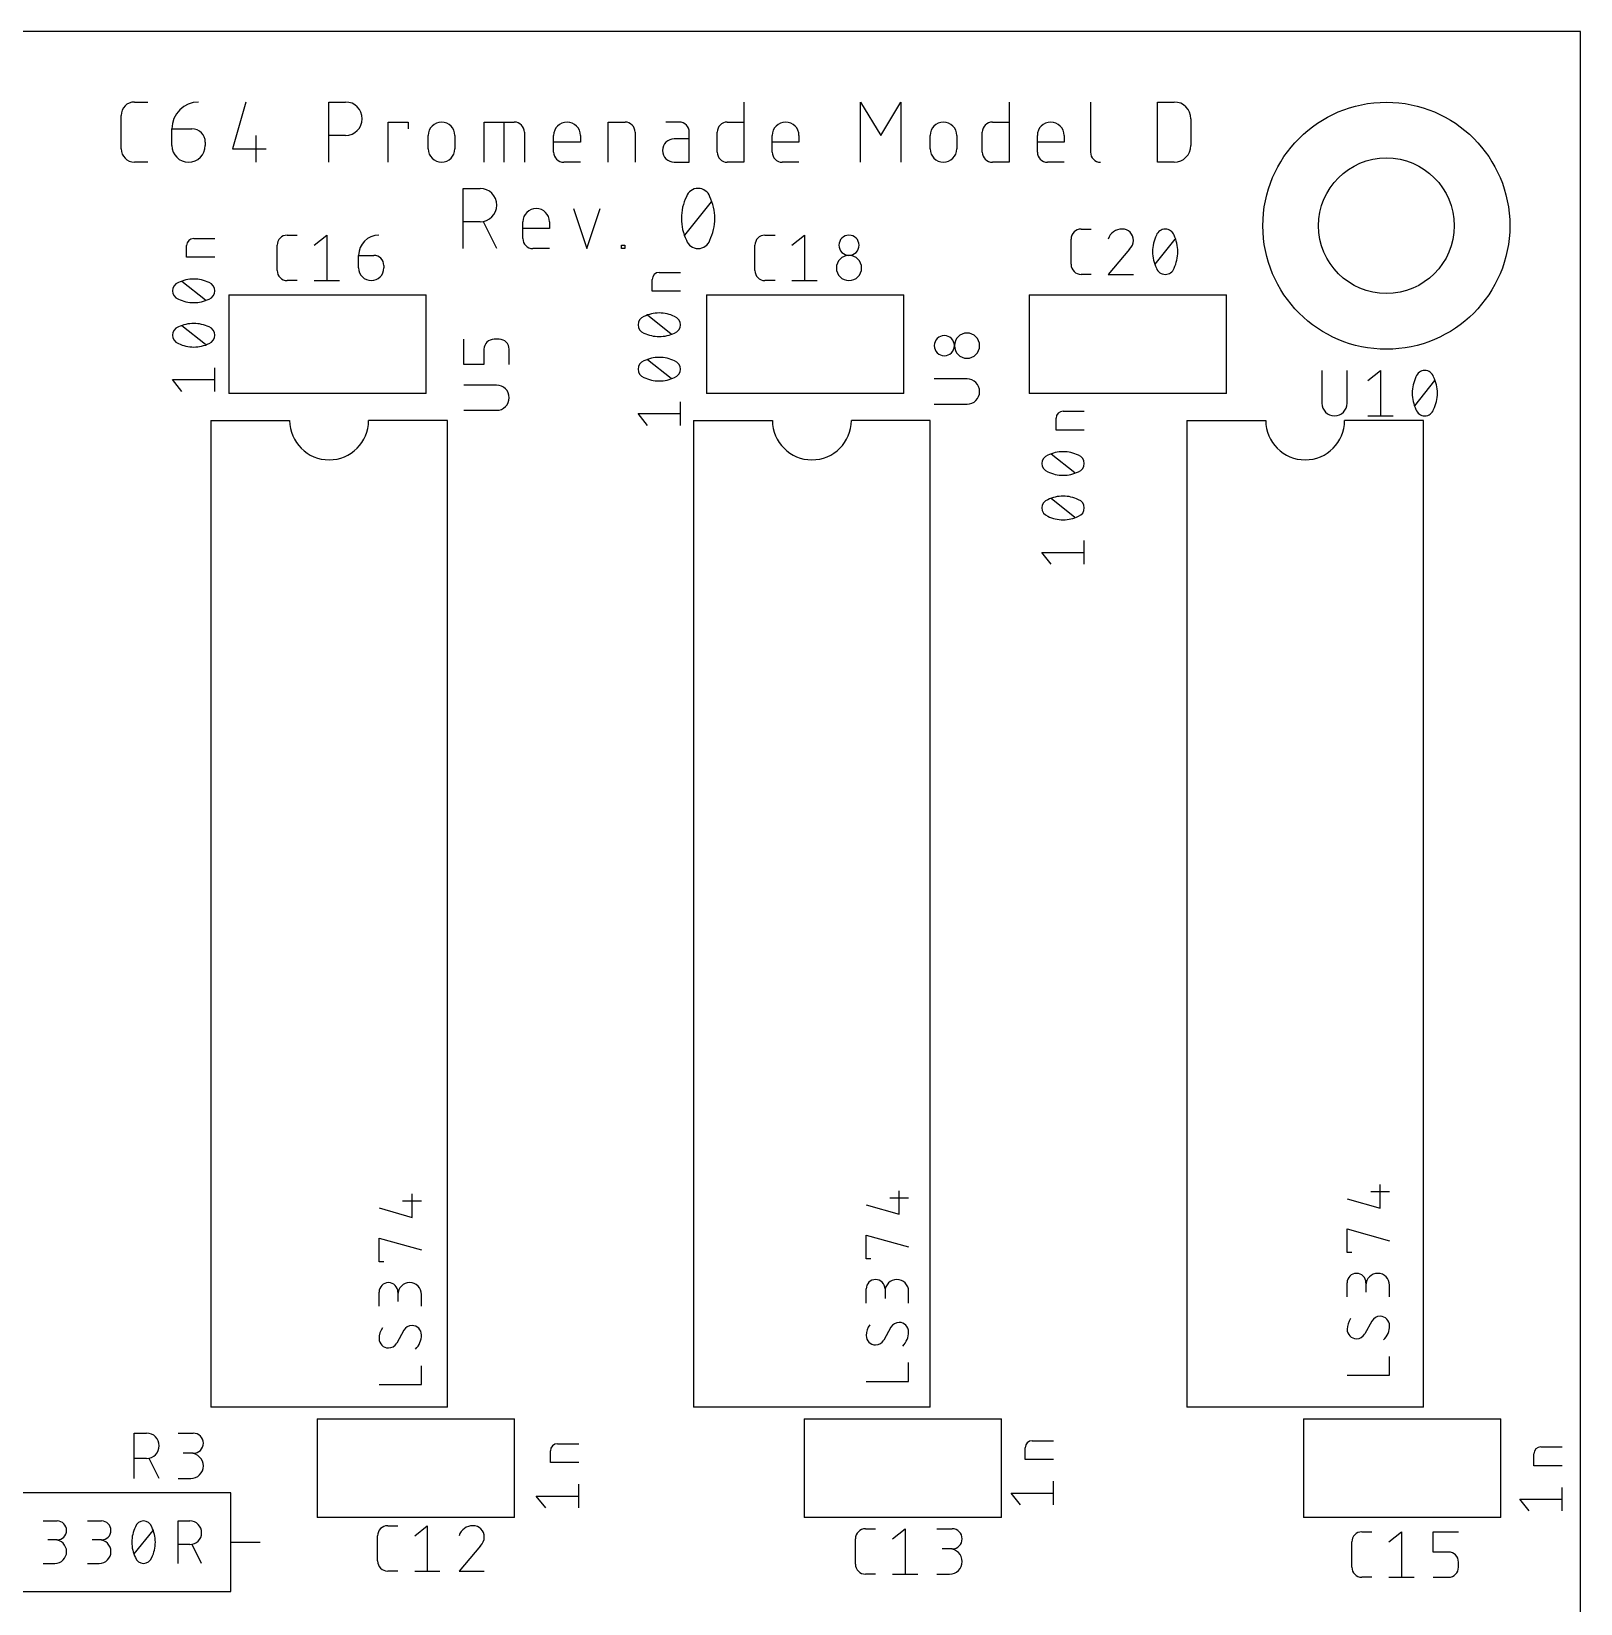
# Model space of a CAD drawing. Extents: x -7 to 100, y -12 to 128.
# Drawn here: x 60.12 to 100, y 59.54 to 100 of the extents above; entities that cross this region are included whole.
import ezdxf

# ---------------------------------------------------------------- set-up
doc = ezdxf.new("R2010")
doc.units = 0
for name, color, linetype in [('20', 30, 'CONTINUOUS'), ('21', 253, 'CONTINUOUS'), ('25', 253, 'CONTINUOUS')]:
    doc.layers.add(name, color=color, linetype=linetype)

msp = doc.modelspace()

# ---------------------------------------------------------------- linework, layer by layer
at = {"layer": '20'}
for p, q in [((100, 100), (0, 100)), ((100, 0), (100, 100))]:
    msp.add_line(p, q, dxfattribs=at)
at = {"layer": '21'}
for p, q in [((62.768, 98.1837), (63.1123, 98.1837)), ((65.6389, 98.1837), (65.2946, 96.9786)), ((67.771, 96.6343), (67.771, 98.1837)), ((67.771, 98.1837), (68.2014, 98.1837)), ((78.4605, 98.1837), (78.4605, 96.6343)), ((81.465, 96.6343), (81.465, 98.1837)), ((81.465, 98.1837), (81.9814, 97.3229)), ((81.9814, 97.3229), (82.4979, 98.1837)), ((82.4979, 98.1837), (82.4979, 96.6343)), ((85.2861, 98.1837), (85.2861, 96.6343)), ((87.3836, 98.1837), (87.3836, 96.8925)), ((89.1061, 96.6343), (89.1061, 98.1837)), ((89.1061, 98.1837), (89.5365, 98.1837)), ((62.4237, 96.9786), (62.4237, 97.8394)), ((69.2995, 96.6343), (69.2995, 97.6672)), ((69.2995, 97.6672), (69.816, 97.6672)), ((69.816, 97.6672), (69.816, 97.4951)), ((71.7736, 96.6343), (71.7736, 97.6672)), ((71.7736, 97.6672), (72.5483, 97.6672)), ((72.2901, 96.6343), (72.2901, 97.6672)), ((74.9678, 96.6343), (74.9678, 97.6672)), ((74.9678, 97.6672), (75.3982, 97.6672)), ((76.7954, 97.6672), (76.4511, 97.6672)), ((78.0301, 97.6672), (78.4605, 97.6672)), ((84.8557, 97.6672), (85.2861, 97.6672)), ((89.9669, 97.7533), (89.9669, 97.0647)), ((63.7314, 97.4951), (64.2479, 97.4951)), ((63.7314, 97.0647), (63.7314, 97.4951)), ((64.5922, 97.1508), (64.5922, 97.0647)), ((65.8971, 97.3229), (65.8971, 96.6343)), ((68.2014, 97.3229), (67.771, 97.3229)), ((70.3305, 96.9786), (70.3305, 97.3229)), ((71.0191, 97.3229), (71.0191, 96.9786)), ((72.8065, 97.409), (72.8065, 96.6343)), ((73.561, 96.8925), (73.561, 97.3229)), ((74.2496, 97.1508), (73.561, 97.1508)), ((74.2496, 97.3229), (74.2496, 97.1508)), ((75.6564, 97.409), (75.6564, 96.6343)), ((77.0537, 97.2368), (76.6663, 97.2368)), ((77.0537, 96.6343), (77.0537, 97.409)), ((77.7718, 96.8925), (77.7718, 97.409)), ((79.1882, 96.8925), (79.1882, 97.3229)), ((79.8768, 97.1508), (79.1882, 97.1508)), ((79.8768, 97.3229), (79.8768, 97.1508)), ((83.2523, 96.9786), (83.2523, 97.3229)), ((83.941, 97.3229), (83.941, 96.9786)), ((84.5975, 96.8925), (84.5975, 97.409)), ((86.0138, 96.8925), (86.0138, 97.3229)), ((86.7025, 97.1508), (86.0138, 97.1508)), ((86.7025, 97.3229), (86.7025, 97.1508)), ((65.2946, 96.9786), (66.1553, 96.9786)), ((63.1123, 96.6343), (62.768, 96.6343)), ((74.2496, 96.6343), (73.8192, 96.6343)), ((76.6663, 96.6343), (77.0537, 96.6343)), ((78.4605, 96.6343), (78.0301, 96.6343)), ((79.8768, 96.6343), (79.4464, 96.6343)), ((85.2861, 96.6343), (84.8557, 96.6343)), ((86.7025, 96.6343), (86.2721, 96.6343)), ((89.5365, 96.6343), (89.1061, 96.6343)), ((71.2343, 94.4118), (71.2343, 95.9612)), ((71.2343, 95.9612), (71.6647, 95.9612)), ((76.9357, 94.7561), (77.6243, 95.6169)), ((71.6647, 95.1004), (71.2343, 95.1004)), ((72.0951, 94.4118), (71.7508, 95.1004)), ((72.7673, 94.67), (72.7673, 95.1004)), ((73.456, 95.1004), (73.456, 94.9283)), ((74.0699, 95.4447), (74.4143, 94.4118)), ((74.4143, 94.4118), (74.7586, 95.4447)), ((73.456, 94.9283), (72.7673, 94.9283)), ((64.1117, 94.1867), (64.1117, 94.4901)), ((64.2938, 94.6721), (64.8398, 94.6721)), ((73.456, 94.4118), (73.0256, 94.4118)), ((75.3091, 94.4118), (75.3091, 94.4979)), ((75.3091, 94.4979), (75.3952, 94.4979)), ((75.3952, 94.4118), (75.3091, 94.4118)), ((75.3952, 94.4979), (75.3952, 94.4118)), ((64.8398, 94.1867), (64.1117, 94.1867)), ((64.5971, 93.0818), (63.9904, 93.5673)), ((76.0973, 93.3136), (76.0973, 93.617)), ((76.2794, 93.799), (76.8255, 93.799)), ((65.2, 93.22), (70.28, 93.22)), ((65.2, 93.22), (65.2, 90.68)), ((70.28, 90.68), (70.28, 93.22)), ((76.8255, 93.3136), (76.0973, 93.3136)), ((77.5, 93.22), (82.58, 93.22)), ((77.5, 93.22), (77.5, 90.68)), ((82.58, 90.68), (82.58, 93.22)), ((85.8, 93.22), (90.88, 93.22)), ((85.8, 93.22), (85.8, 90.68)), ((90.88, 90.68), (90.88, 93.22)), ((76.5828, 92.2087), (75.976, 92.6941)), ((64.5971, 91.9388), (63.9904, 92.4243)), ((76.5828, 91.0657), (75.976, 91.5511)), ((63.9904, 90.7352), (63.7477, 91.0385)), ((63.7477, 91.0385), (64.8398, 91.0385)), ((64.8398, 90.7352), (64.8398, 91.3419)), ((70.28, 90.68), (65.2, 90.68)), ((82.58, 90.68), (77.5, 90.68)), ((90.88, 90.68), (85.8, 90.68)), ((76.8255, 89.862), (76.8255, 90.4688)), ((86.6775, 90.2271), (87.2236, 90.2271)), ((64.732, 89.99), (64.732, 64.59)), ((64.732, 89.99), (66.764, 89.99)), ((70.828, 89.99), (68.796, 89.99)), ((70.828, 64.59), (70.828, 89.99)), ((75.976, 89.862), (75.7333, 90.1654)), ((75.7333, 90.1654), (76.8255, 90.1654)), ((77.162, 89.99), (77.162, 64.59)), ((77.162, 89.99), (79.194, 89.99)), ((83.258, 89.99), (81.226, 89.99)), ((83.258, 64.59), (83.258, 89.99)), ((86.4955, 89.7417), (86.4955, 90.0451)), ((89.862, 89.99), (89.862, 64.59)), ((89.862, 89.99), (91.894, 89.99)), ((95.958, 89.99), (93.926, 89.99)), ((95.958, 64.59), (95.958, 89.99)), ((87.2236, 89.7417), (86.4955, 89.7417)), ((86.9809, 88.6368), (86.3741, 89.1223)), ((86.9809, 87.4938), (86.3741, 87.9793)), ((86.3741, 86.2902), (86.1314, 86.5935)), ((86.1314, 86.5935), (87.2236, 86.5935)), ((87.2236, 86.2902), (87.2236, 86.8969)), ((69.9153, 69.4786), (69.9153, 70.0854)), ((82.4565, 69.558), (82.4565, 70.1647)), ((94.5963, 70.1415), (95.0817, 70.1415)), ((94.839, 69.7167), (94.839, 70.3235)), ((69.0658, 69.7213), (69.9153, 69.4786)), ((69.6726, 69.9033), (70.158, 69.9033)), ((81.607, 69.8007), (82.4565, 69.558)), ((82.2138, 69.9827), (82.6992, 69.9827)), ((93.9895, 69.9594), (94.839, 69.7167)), ((69.0658, 68.3356), (69.0658, 68.9424)), ((69.0658, 68.9424), (70.158, 68.639)), ((81.607, 68.415), (81.607, 69.0217)), ((81.607, 69.0217), (82.6992, 68.7184)), ((93.9895, 68.5737), (93.9895, 69.1805)), ((93.9895, 69.1805), (95.0817, 68.8771)), ((81.7284, 68.415), (81.607, 68.415)), ((94.1109, 68.5737), (93.9895, 68.5737)), ((69.1871, 68.3356), (69.0658, 68.3356)), ((81.607, 67.272), (81.607, 67.636)), ((82.0924, 67.636), (82.0924, 67.3933)), ((82.6992, 67.272), (82.6992, 67.5754)), ((93.9895, 67.4307), (93.9895, 67.7948)), ((94.475, 67.7948), (94.475, 67.5521)), ((95.0817, 67.4307), (95.0817, 67.7341)), ((69.0658, 67.1926), (69.0658, 67.5567)), ((69.5512, 67.5567), (69.5512, 67.3139)), ((70.158, 67.1926), (70.158, 67.496)), ((94.6266, 66.8112), (94.4446, 66.4775)), ((69.7029, 66.5731), (69.5209, 66.2394)), ((82.2441, 66.6525), (82.0621, 66.3188)), ((70.158, 65.1764), (70.158, 65.6618)), ((82.6992, 65.2558), (82.6992, 65.7412)), ((95.0817, 65.4145), (95.0817, 65.8999)), ((69.0658, 65.1764), (70.158, 65.1764)), ((81.607, 65.2558), (82.6992, 65.2558)), ((93.9895, 65.4145), (95.0817, 65.4145)), ((70.828, 64.59), (64.732, 64.59)), ((83.258, 64.59), (77.162, 64.59)), ((95.958, 64.59), (89.862, 64.59)), ((67.4688, 64.2938), (72.5487, 64.2938)), ((67.4688, 64.2938), (67.4688, 61.7538)), ((72.5487, 61.7538), (72.5487, 64.2938)), ((80.01, 64.2938), (85.09, 64.2938)), ((80.01, 64.2938), (80.01, 61.7538)), ((85.09, 61.7538), (85.09, 64.2938)), ((92.8688, 64.2938), (92.8688, 61.7538)), ((92.8688, 64.2938), (97.9488, 64.2938)), ((97.9488, 61.7538), (97.9488, 64.2938)), ((73.66, 63.6524), (74.2061, 63.6524)), ((85.7017, 63.2463), (85.7017, 63.5497)), ((85.8838, 63.7318), (86.4299, 63.7318)), ((98.9806, 63.573), (99.5267, 63.573)), ((73.478, 63.167), (73.478, 63.4704)), ((74.2061, 63.167), (73.478, 63.167)), ((86.4299, 63.2463), (85.7017, 63.2463)), ((98.7986, 63.0876), (98.7986, 63.391)), ((99.5267, 63.0876), (98.7986, 63.0876)), ((65.2463, 62.3888), (57.6263, 62.3888)), ((65.2463, 59.8488), (65.2463, 62.3888)), ((74.2061, 62.0014), (74.2061, 62.6082)), ((85.5804, 62.0808), (85.3377, 62.3842)), ((85.3377, 62.3842), (86.4299, 62.3842)), ((86.4299, 62.0808), (86.4299, 62.6876)), ((99.5267, 61.922), (99.5267, 62.5288)), ((73.3566, 62.0014), (73.1139, 62.3048)), ((73.1139, 62.3048), (74.2061, 62.3048)), ((98.6772, 61.922), (98.4345, 62.2254)), ((98.4345, 62.2254), (99.5267, 62.2254)), ((60.4139, 61.6649), (60.778, 61.6649)), ((61.5569, 61.6649), (61.921, 61.6649)), ((63.8911, 60.5727), (63.8911, 61.6649)), ((63.8911, 61.6649), (64.1945, 61.6649)), ((72.5487, 61.7538), (67.4688, 61.7538)), ((85.09, 61.7538), (80.01, 61.7538)), ((97.9488, 61.7538), (92.8688, 61.7538)), ((60.778, 61.1794), (60.5353, 61.1794)), ((61.921, 61.1794), (61.6783, 61.1794)), ((62.7606, 60.8154), (63.246, 61.4221)), ((65.2463, 61.1188), (66.0083, 61.1188)), ((64.1945, 61.0581), (63.8911, 61.0581)), ((64.4979, 60.5727), (64.2552, 61.0581)), ((60.4139, 60.5727), (60.7173, 60.5727)), ((61.5569, 60.5727), (61.8603, 60.5727)), ((57.6263, 59.8488), (65.2463, 59.8488))]:
    msp.add_line(p, q, dxfattribs=at)
for radius in [3.1789, 1.7463]:
    msp.add_circle((95, 95), radius, dxfattribs=at)
for centre, radius, start, end in [((62.768, 97.8394), 0.3443, 90.0005, 180), ((64.4201, 97.4951), 0.6886, 90.0003, 180), ((68.2014, 97.7533), 0.4304, 270, 90), ((89.5365, 97.7533), 0.4304, 0, 90), ((70.6748, 97.3229), 0.3443, 0, 180), ((72.5483, 97.409), 0.2582, 0, 90), ((73.9053, 97.3229), 0.3443, 0, 180), ((75.3982, 97.409), 0.2582, 0.0007, 90), ((76.7954, 97.409), 0.2582, 0, 90), ((78.0301, 97.409), 0.2582, 90, 180), ((79.5325, 97.3229), 0.3443, 0, 180), ((83.5966, 97.3229), 0.3443, 0, 180), ((84.8557, 97.409), 0.2582, 90, 180), ((86.3582, 97.3229), 0.3443, 0, 180), ((64.2479, 97.1508), 0.3443, 0, 90), ((76.6663, 96.9356), 0.3013, 90, 270), ((62.768, 96.9786), 0.3443, 180, 270), ((64.1618, 97.0647), 0.4304, 180, 0), ((70.6748, 96.9786), 0.3443, 180, 0), ((73.8192, 96.8925), 0.2582, 180, 270), ((78.0301, 96.8925), 0.2582, 180, 270), ((79.4464, 96.8925), 0.2582, 180, 270), ((83.5966, 96.9786), 0.3443, 180, 0), ((84.8557, 96.8925), 0.2582, 180, 270), ((86.2721, 96.8925), 0.2582, 180, 270), ((87.6418, 96.8925), 0.2582, 180, 270), ((89.5365, 97.0647), 0.4304, 270, 0), ((71.6647, 95.5308), 0.4304, 270, 90), ((77.28, 95.6427), 0.3185, 90.0001, 161.0754), ((77.28, 95.6427), 0.3185, 18.9238, 90.0001), ((78.1264, 95.1865), 1.2768, 154.0108, 180.0001), ((76.4335, 95.1865), 1.2768, 359.9999, 25.9892), ((73.1116, 95.1004), 0.3443, 0, 180), ((78.1264, 95.1865), 1.2768, 180, 205.989), ((76.4335, 95.1865), 1.2768, 334.011, 360), ((64.2938, 94.4901), 0.182, 90.001, 180), ((73.0256, 94.67), 0.2582, 180, 270), ((77.28, 94.7303), 0.3185, 198.9253, 270), ((77.28, 94.7303), 0.3185, 270, 341.0758), ((63.9722, 93.3245), 0.2245, 108.9229, 180), ((64.2938, 92.7279), 0.9001, 90.0001, 115.989), ((64.2938, 92.7279), 0.9001, 64.0111, 90), ((64.6153, 93.3245), 0.2245, 359.9998, 71.0754), ((76.2794, 93.617), 0.182, 90.001, 180), ((63.9722, 93.3245), 0.2245, 180, 251.0763), ((64.2938, 93.9212), 0.9001, 244.011, 269.9999), ((64.2938, 93.9212), 0.9001, 270, 295.9889), ((64.6153, 93.3245), 0.2245, 288.925, 359.9998), ((75.9578, 92.4514), 0.2245, 108.9229, 180), ((76.2794, 91.8547), 0.9001, 90.0001, 115.989), ((76.2794, 91.8547), 0.9001, 64.0111, 90), ((76.601, 92.4514), 0.2245, 359.9998, 71.0754), ((63.9722, 92.1815), 0.2245, 108.9229, 180), ((64.2938, 91.5849), 0.9001, 90.0001, 115.989), ((64.2938, 91.5849), 0.9001, 64.0111, 90), ((64.6153, 92.1815), 0.2245, 359.9998, 71.0754), ((75.9578, 92.4514), 0.2245, 180, 251.0763), ((76.601, 92.4514), 0.2245, 288.925, 359.9998), ((63.9722, 92.1815), 0.2245, 180, 251.0763), ((64.2938, 92.7782), 0.9001, 244.011, 269.9999), ((64.2938, 92.7782), 0.9001, 270, 295.9889), ((64.6153, 92.1815), 0.2245, 288.925, 359.9998), ((76.2794, 93.0481), 0.9001, 244.011, 269.9999), ((76.2794, 93.0481), 0.9001, 270, 295.9889), ((75.9578, 91.3084), 0.2245, 108.9229, 180), ((76.2794, 90.7117), 0.9001, 90.0001, 115.989), ((76.2794, 90.7117), 0.9001, 64.0111, 90), ((76.601, 91.3084), 0.2245, 359.9998, 71.0754), ((75.9578, 91.3084), 0.2245, 180, 251.0763), ((76.2794, 91.9051), 0.9001, 244.011, 269.9999), ((76.2794, 91.9051), 0.9001, 270, 295.9889), ((76.601, 91.3084), 0.2245, 288.925, 359.9998), ((86.6775, 90.0451), 0.182, 90.001, 180), ((67.78, 89.99), 1.016, 180, 0), ((80.21, 89.99), 1.016, 180, 0), ((92.91, 89.99), 1.016, 180, 0), ((86.3559, 88.8795), 0.2245, 108.9229, 180), ((86.6775, 88.2829), 0.9001, 90.0001, 115.989), ((86.6775, 88.2829), 0.9001, 64.0111, 90), ((86.9991, 88.8795), 0.2245, 359.9998, 71.0754), ((86.3559, 88.8795), 0.2245, 180, 251.0763), ((86.6775, 89.4762), 0.9001, 244.011, 269.9999), ((86.6775, 89.4762), 0.9001, 270, 295.9889), ((86.9991, 88.8795), 0.2245, 288.925, 359.9998), ((86.3559, 87.7365), 0.2245, 108.9229, 180), ((86.6775, 87.1399), 0.9001, 90.0001, 115.989), ((86.6775, 87.1399), 0.9001, 64.0111, 90), ((86.9991, 87.7365), 0.2245, 359.9998, 71.0754), ((86.3559, 87.7365), 0.2245, 180, 251.0763), ((86.6775, 88.3332), 0.9001, 244.011, 269.9999), ((86.6775, 88.3332), 0.9001, 270, 295.9889), ((86.9991, 87.7365), 0.2245, 288.925, 359.9998), ((94.2322, 67.7948), 0.2427, 0, 180), ((94.7783, 67.7341), 0.3034, 0, 180), ((69.3085, 67.5567), 0.2427, 0, 180), ((69.8546, 67.496), 0.3034, 0, 180), ((81.8497, 67.636), 0.2427, 0, 180), ((82.3958, 67.5754), 0.3034, 0, 180), ((82.4565, 66.5273), 0.2465, 90, 149.4881), ((82.4565, 66.5311), 0.2427, 0, 90), ((94.4446, 66.5989), 0.4551, 143.1293, 180), ((94.839, 66.6861), 0.2465, 90, 149.4881), ((94.839, 66.6899), 0.2427, 0, 90), ((69.5209, 66.3607), 0.4551, 143.1293, 180), ((69.3085, 66.3607), 0.2427, 180, 270), ((69.9153, 66.448), 0.2465, 90, 149.4881), ((69.9153, 66.4518), 0.2427, 0, 90), ((69.6452, 66.4518), 0.5127, 314.7605, 359.9998), ((82.0621, 66.4401), 0.4551, 143.1293, 180), ((81.8497, 66.4401), 0.2427, 180, 270), ((82.1865, 66.5311), 0.5127, 314.7605, 359.9998), ((94.2322, 66.5989), 0.2427, 180, 270), ((94.2322, 66.6027), 0.2465, 269.9998, 329.4903), ((94.569, 66.6899), 0.5127, 314.7605, 359.9998), ((69.3085, 66.3645), 0.2465, 269.9998, 329.4903), ((81.8497, 66.4439), 0.2465, 269.9998, 329.4903), ((73.66, 63.4704), 0.182, 90.001, 180), ((85.8838, 63.5497), 0.182, 90.001, 180), ((98.9806, 63.391), 0.182, 90.001, 180), ((60.778, 61.4221), 0.2427, 270, 90), ((61.921, 61.4221), 0.2427, 270, 90), ((63.5999, 61.1188), 0.9, 154.0108, 180.0001), ((63.0033, 61.4403), 0.2245, 90, 161.0755), ((63.0033, 61.4403), 0.2245, 18.9237, 90), ((62.4066, 61.1188), 0.9, 359.9999, 25.9892), ((64.1945, 61.3615), 0.3034, 270, 90), ((60.7173, 60.876), 0.3034, 270, 90), ((61.8603, 60.876), 0.3034, 270, 90), ((63.6, 61.1188), 0.9001, 180, 205.9889), ((62.4066, 61.1188), 0.9001, 334.0111, 360), ((63.0033, 60.7972), 0.2245, 198.925, 269.9998), ((63.0033, 60.7972), 0.2245, 269.9998, 341.0754)]:
    msp.add_arc(centre, radius, start, end, dxfattribs=at)
at = {"layer": '25'}
for p, q in [((66.7011, 94.7567), (66.9607, 94.7567)), ((67.3972, 94.4971), (67.7218, 94.7567)), ((67.7218, 94.7567), (67.7218, 93.5883)), ((79.0011, 94.7567), (79.2607, 94.7567)), ((79.6972, 94.4971), (80.0218, 94.7567)), ((80.0218, 94.7567), (80.0218, 93.5883)), ((87.1423, 94.9155), (87.402, 94.9155)), ((66.4414, 93.8479), (66.4414, 94.4971)), ((78.7414, 93.8479), (78.7414, 94.4971)), ((86.8827, 94.0067), (86.8827, 94.6558)), ((88.3902, 94.3962), (87.8385, 93.7471)), ((89.0464, 94.0067), (89.5657, 94.6558)), ((68.5402, 94.2374), (68.9297, 94.2374)), ((68.5402, 93.9129), (68.5402, 94.2374)), ((69.1894, 93.9778), (69.1894, 93.9129)), ((66.9607, 93.5883), (66.7011, 93.5883)), ((67.3972, 93.5883), (68.0464, 93.5883)), ((79.2607, 93.5883), (79.0011, 93.5883)), ((79.6972, 93.5883), (80.3464, 93.5883)), ((87.402, 93.7471), (87.1423, 93.7471)), ((87.8385, 93.7471), (88.4876, 93.7471)), ((71.2471, 91.43), (71.2471, 92.0791)), ((72.1559, 92.0791), (72.026, 92.0791)), ((71.7664, 91.8195), (71.7664, 91.43)), ((72.4155, 91.43), (72.4155, 91.8195)), ((71.7664, 91.43), (71.2471, 91.43)), ((84.2034, 91.0568), (83.3596, 91.0568)), ((93.3409, 91.2749), (93.3409, 90.431)), ((93.99, 90.431), (93.99, 91.2749)), ((94.5219, 91.0152), (94.8465, 91.2749)), ((94.8465, 91.2749), (94.8465, 90.1065)), ((72.0909, 90.8981), (71.2471, 90.8981)), ((95.7299, 90.3661), (96.2491, 91.0152)), ((71.2471, 90.2489), (72.0909, 90.2489)), ((83.3596, 90.4077), (84.2034, 90.4077)), ((94.5219, 90.1065), (95.1711, 90.1065)), ((62.757, 62.757), (62.757, 63.9255)), ((62.757, 63.9255), (63.0816, 63.9255)), ((63.8927, 63.9255), (64.2822, 63.9255)), ((63.0816, 63.2763), (62.757, 63.2763)), ((63.4062, 62.757), (63.1465, 63.2763)), ((64.2822, 63.4062), (64.0225, 63.4062)), ((63.8927, 62.757), (64.2172, 62.757)), ((69.2873, 61.5442), (69.547, 61.5442)), ((69.9835, 61.2846), (70.308, 61.5442)), ((70.308, 61.5442), (70.308, 60.3758)), ((69.0277, 60.6354), (69.0277, 61.2846)), ((81.3308, 60.5561), (81.3308, 61.2052)), ((81.5904, 61.4648), (81.8501, 61.4648)), ((82.2866, 61.2052), (82.6112, 61.4648)), ((82.6112, 61.4648), (82.6112, 60.2964)), ((83.4296, 61.4648), (83.8191, 61.4648)), ((94.1102, 60.4767), (94.1102, 61.1258)), ((94.3698, 61.3855), (94.6295, 61.3855)), ((95.066, 61.1258), (95.3905, 61.3855)), ((95.3905, 61.3855), (95.3905, 60.2171)), ((96.209, 60.8662), (96.209, 61.3855)), ((96.209, 61.3855), (96.8581, 61.3855)), ((71.6782, 61.0249), (71.1265, 60.3758)), ((83.8191, 60.9455), (83.5594, 60.9455)), ((96.5985, 60.8662), (96.209, 60.8662)), ((69.547, 60.3758), (69.2873, 60.3758)), ((69.9835, 60.3758), (70.6326, 60.3758)), ((71.1265, 60.3758), (71.7756, 60.3758)), ((81.8501, 60.2964), (81.5904, 60.2964)), ((82.2866, 60.2964), (82.9357, 60.2964)), ((83.4296, 60.2964), (83.7542, 60.2964)), ((96.8581, 60.4767), (96.8581, 60.6065)), ((94.6295, 60.2171), (94.3698, 60.2171)), ((95.066, 60.2171), (95.7151, 60.2171)), ((96.209, 60.2171), (96.5985, 60.2171))]:
    msp.add_line(p, q, dxfattribs=at)
for centre, radius, start, end in [((66.7011, 94.4971), 0.2596, 90.0007, 180), ((69.0595, 94.2374), 0.5193, 90.0003, 180), ((79.0011, 94.4971), 0.2596, 90.0007, 180), ((81.1648, 94.4971), 0.2596, 0, 180), ((87.1423, 94.6558), 0.2596, 90.0007, 180), ((88.1955, 94.5402), 0.3753, 90.0001, 162.0549), ((88.1955, 94.6234), 0.2921, 0, 90), ((89.9443, 94.3313), 0.9628, 154.0109, 180.0001), ((89.306, 94.6753), 0.2402, 90, 161.0751), ((89.306, 94.6753), 0.2402, 18.9248, 90.0002), ((88.6677, 94.3313), 0.9629, 359.9999, 25.9891), ((81.1648, 94.4971), 0.2596, 180, 0), ((88.1739, 94.6234), 0.3138, 313.604, 359.9996), ((89.9444, 94.3313), 0.9629, 180, 205.9888), ((88.6677, 94.3313), 0.9629, 334.0112, 360), ((68.8648, 93.9129), 0.3246, 180, 0), ((68.9297, 93.9778), 0.2596, 0, 90), ((81.1648, 93.9129), 0.3246, 0, 180), ((81.1648, 93.9129), 0.3246, 180, 0), ((87.1423, 94.0067), 0.2596, 180, 270), ((89.306, 93.9872), 0.2402, 198.9254, 269.9998), ((89.306, 93.9872), 0.2402, 270, 341.0747), ((66.7011, 93.8479), 0.2596, 180, 270), ((79.0011, 93.8479), 0.2596, 180, 270), ((72.026, 91.8195), 0.2596, 90, 180), ((72.1559, 91.8195), 0.2596, 0, 90), ((83.6192, 91.9133), 0.2596, 90, 270), ((83.6192, 91.9133), 0.2596, 270, 90), ((84.2034, 91.9133), 0.3246, 90, 270), ((84.2034, 91.9133), 0.3246, 270, 90), ((84.2034, 90.7322), 0.3246, 270, 90), ((96.6278, 90.6907), 0.9628, 154.0109, 180.0001), ((95.9895, 91.0347), 0.2402, 90, 161.0751), ((95.9895, 91.0347), 0.2402, 18.9248, 90.0002), ((95.3512, 90.6907), 0.9629, 359.9999, 25.9891), ((72.0909, 90.5735), 0.3246, 270, 90), ((96.6278, 90.6907), 0.9629, 180, 205.9888), ((95.3512, 90.6907), 0.9629, 334.0112, 360), ((93.6654, 90.431), 0.3246, 180, 0), ((95.9895, 90.3466), 0.2402, 198.9254, 269.9998), ((95.9895, 90.3466), 0.2402, 270, 341.0747), ((63.0816, 63.6009), 0.3246, 270, 90), ((64.2822, 63.6658), 0.2596, 270, 90), ((64.2172, 63.0816), 0.3246, 270, 90), ((69.2873, 61.2846), 0.2596, 90.0007, 180), ((71.4835, 61.1689), 0.3753, 90.0001, 162.0549), ((71.4835, 61.2521), 0.2921, 0, 90), ((71.4618, 61.2521), 0.3138, 313.604, 359.9996), ((81.5904, 61.2052), 0.2596, 90.0007, 180), ((83.8191, 61.2052), 0.2596, 270, 90), ((94.3698, 61.1258), 0.2596, 90.0007, 180), ((83.7542, 60.621), 0.3246, 270, 90), ((96.5985, 60.6065), 0.2596, 0, 90), ((69.2873, 60.6354), 0.2596, 180, 270), ((81.5904, 60.5561), 0.2596, 180, 270), ((94.3698, 60.4767), 0.2596, 180, 270), ((96.5985, 60.4767), 0.2596, 270, 0)]:
    msp.add_arc(centre, radius, start, end, dxfattribs=at)

doc.saveas('drawing.dxf')
